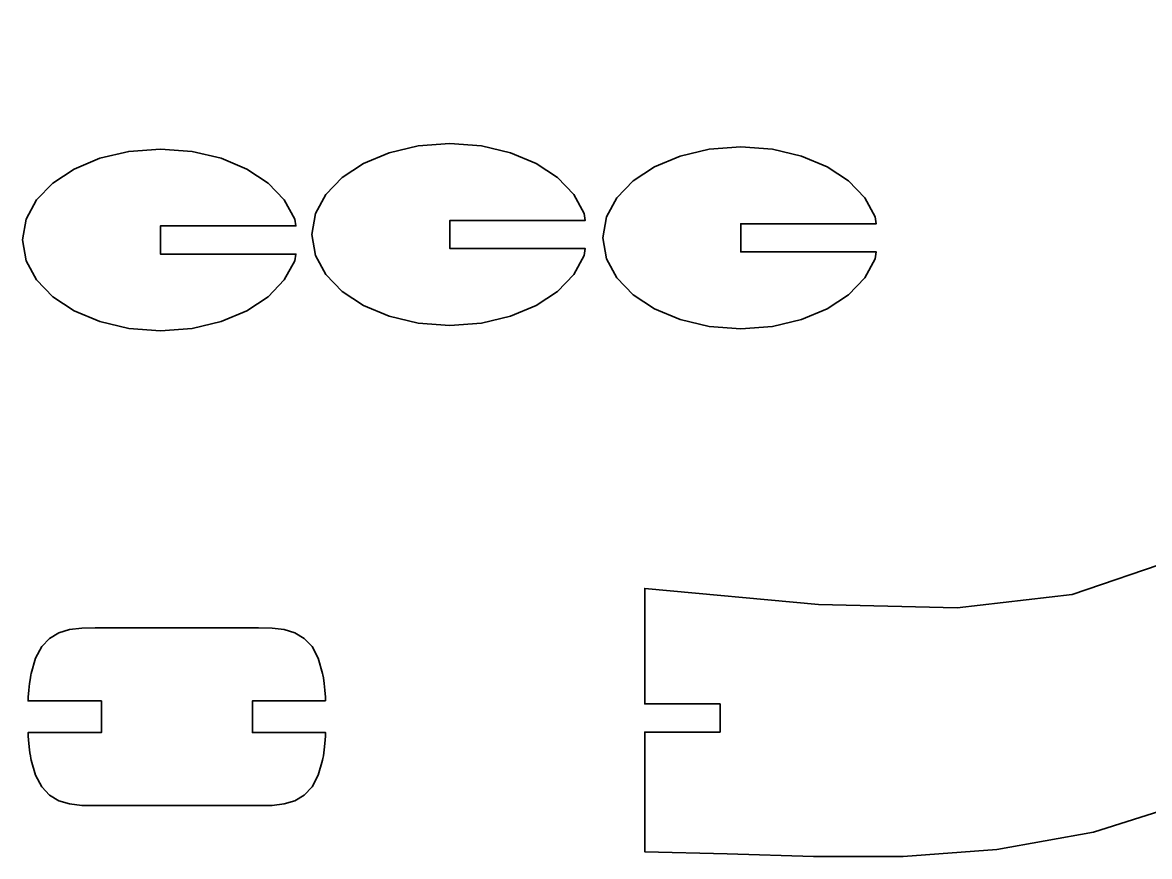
# Model space of a CAD drawing. Header units: centimetres. Extents: x -72 to 72, y -159 to 158.
# Drawn here: x 23.57 to 47.6, y 38.93 to 56.71 of the extents above; entities that cross this region are included whole.
import ezdxf

# ---------------------------------------------------------------- set-up
doc = ezdxf.new("R2010")
doc.units = ezdxf.units.CM
doc.header["$MEASUREMENT"] = 0
doc.layers.add('layer 1', color=7, linetype='Continuous')

msp = doc.modelspace()

# ---------------------------------------------------------------- linework, layer by layer
at = {"layer": 'layer 1', "color": 250, "lineweight": 35}
for points, knots in [([(71.40563, 55.83168), (71.40563, 55.83168), (71.70084, 55.66521), (71.70084, 55.66521), (71.70084, 55.66521), (71.70084, 55.66521), (71.84662, 55.47604), (71.84662, 55.47604), (71.84662, 55.47604), (71.84662, 55.47604), (71.86617, 55.28351), (71.86617, 55.28351), (71.86617, 55.28351), (71.86617, 55.28351), (71.78274, 55.1069), (71.78274, 55.1069), (71.78274, 55.1069), (71.78274, 55.1069), (71.61954, 54.96553), (71.61954, 54.96553), (71.61954, 54.96553), (71.61954, 54.96553), (71.39982, 54.87871), (71.39982, 54.87871), (71.39982, 54.87871), (71.39982, 54.87871), (71.1468, 54.86576), (71.1468, 54.86576), (71.1468, 54.86576), (71.1468, 54.86576), (66.56168, 54.62207), (66.56168, 54.62207), (66.56168, 54.62207), (66.56168, 54.62207), (63.00868, 53.27597), (63.00868, 53.27597), (63.00868, 53.27597), (63.00868, 53.27597), (60.20223, 51.14682), (60.20223, 51.14682), (60.20223, 51.14682), (60.20223, 51.14682), (57.85675, 48.55396), (57.85675, 48.55396), (57.85675, 48.55396), (57.85675, 48.55396), (55.68664, 45.81673), (55.68664, 45.81673), (55.68664, 45.81673), (55.68664, 45.81673), (53.4063, 43.25448), (53.4063, 43.25448), (53.4063, 43.25448), (53.4063, 43.25448), (50.73017, 41.18658), (50.73017, 41.18658), (50.73017, 41.18658), (50.73017, 41.18658), (48.53448, 40.12235), (48.53448, 40.12235), (48.53448, 40.12235), (48.53448, 40.12235), (46.40354, 39.44651), (46.40354, 39.44651), (46.40354, 39.44651), (46.40354, 39.44651), (44.34075, 39.07718), (44.34075, 39.07718), (44.34075, 39.07718), (44.34075, 39.07718), (42.34949, 38.93246), (42.34949, 38.93246), (42.34949, 38.93246), (42.34949, 38.93246), (40.43317, 38.93047), (40.43317, 38.93047), (40.43317, 38.93047), (40.43317, 38.93047), (38.59515, 38.98932), (38.59515, 38.98932), (38.59515, 38.98932), (38.59515, 38.98932), (36.83888, 39.02714), (36.83888, 39.02714), (36.83888, 39.02714), (36.83888, 39.02714), (36.83818, 41.58167), (36.83818, 41.58167), (36.83818, 41.58167), (36.83818, 41.58167), (38.44241, 41.58167), (38.44241, 41.58167), (38.44241, 41.58167), (38.44241, 41.58167), (38.44241, 42.18167), (38.44241, 42.18167), (38.44241, 42.18167), (38.44241, 42.18167), (36.83802, 42.18167), (36.83802, 42.18167), (36.83802, 42.18167), (36.83802, 42.18167), (36.83734, 44.64334), (36.83734, 44.64334), (36.83734, 44.64334), (36.83734, 44.64334), (40.54093, 44.30005), (40.54093, 44.30005), (40.54093, 44.30005), (40.54093, 44.30005), (43.50029, 44.22752), (43.50029, 44.22752), (43.50029, 44.22752), (43.50029, 44.22752), (45.94897, 44.51625), (45.94897, 44.51625), (45.94897, 44.51625), (45.94897, 44.51625), (48.12045, 45.25672), (48.12045, 45.25672), (48.12045, 45.25672), (48.12045, 45.25672), (50.24823, 46.53943), (50.24823, 46.53943), (50.24823, 46.53943), (50.24823, 46.53943), (52.56582, 48.45489), (52.56582, 48.45489), (52.56582, 48.45489), (52.56582, 48.45489), (55.30677, 51.09356), (55.30677, 51.09356), (55.30677, 51.09356), (55.30677, 51.09356), (57.72823, 53.23609), (57.72823, 53.23609), (57.72823, 53.23609), (57.72823, 53.23609), (60.13397, 54.83639), (60.13397, 54.83639), (60.13397, 54.83639), (60.13397, 54.83639), (62.50911, 55.92668), (62.50911, 55.92668), (62.50911, 55.92668), (62.50911, 55.92668), (64.83872, 56.53914), (64.83872, 56.53914), (64.83872, 56.53914), (64.83872, 56.53914), (67.10795, 56.706), (67.10795, 56.706), (67.10795, 56.706), (67.10795, 56.706), (69.30187, 56.45944), (69.30187, 56.45944), (69.30187, 56.45944), (69.30187, 56.45944), (71.40563, 55.83168), (71.40563, 55.83168)], [0, 0, 0, 0, 0.02439024, 0.02439024, 0.02439024, 0.02439024, 0.04878049, 0.04878049, 0.04878049, 0.04878049, 0.07317073, 0.07317073, 0.07317073, 0.07317073, 0.09756098, 0.09756098, 0.09756098, 0.09756098, 0.12195122, 0.12195122, 0.12195122, 0.12195122, 0.14634146, 0.14634146, 0.14634146, 0.14634146, 0.17073171, 0.17073171, 0.17073171, 0.17073171, 0.19512195, 0.19512195, 0.19512195, 0.19512195, 0.2195122, 0.2195122, 0.2195122, 0.2195122, 0.24390244, 0.24390244, 0.24390244, 0.24390244, 0.26829268, 0.26829268, 0.26829268, 0.26829268, 0.29268293, 0.29268293, 0.29268293, 0.29268293, 0.31707317, 0.31707317, 0.31707317, 0.31707317, 0.34146341, 0.34146341, 0.34146341, 0.34146341, 0.36585366, 0.36585366, 0.36585366, 0.36585366, 0.3902439, 0.3902439, 0.3902439, 0.3902439, 0.41463415, 0.41463415, 0.41463415, 0.41463415, 0.43902439, 0.43902439, 0.43902439, 0.43902439, 0.46341463, 0.46341463, 0.46341463, 0.46341463, 0.48780488, 0.48780488, 0.48780488, 0.48780488, 0.51219512, 0.51219512, 0.51219512, 0.51219512, 0.53658537, 0.53658537, 0.53658537, 0.53658537, 0.56097561, 0.56097561, 0.56097561, 0.56097561, 0.58536585, 0.58536585, 0.58536585, 0.58536585, 0.6097561, 0.6097561, 0.6097561, 0.6097561, 0.63414634, 0.63414634, 0.63414634, 0.63414634, 0.65853659, 0.65853659, 0.65853659, 0.65853659, 0.68292683, 0.68292683, 0.68292683, 0.68292683, 0.70731707, 0.70731707, 0.70731707, 0.70731707, 0.73170732, 0.73170732, 0.73170732, 0.73170732, 0.75609756, 0.75609756, 0.75609756, 0.75609756, 0.7804878, 0.7804878, 0.7804878, 0.7804878, 0.80487805, 0.80487805, 0.80487805, 0.80487805, 0.82926829, 0.82926829, 0.82926829, 0.82926829, 0.85365854, 0.85365854, 0.85365854, 0.85365854, 0.87804878, 0.87804878, 0.87804878, 0.87804878, 0.90243902, 0.90243902, 0.90243902, 0.90243902, 0.92682927, 0.92682927, 0.92682927, 0.92682927, 0.95121951, 0.95121951, 0.95121951, 0.95121951, 1, 1, 1, 1]), ([(30.38666, 53.3999), (30.38666, 53.3999), (30.84199, 53.70005), (30.84199, 53.70005), (30.84199, 53.70005), (30.84199, 53.70005), (31.38791, 53.92884), (31.38791, 53.92884), (31.38791, 53.92884), (31.38791, 53.92884), (32.00679, 54.07465), (32.00679, 54.07465), (32.00679, 54.07465), (32.00679, 54.07465), (32.68097, 54.12583), (32.68097, 54.12583), (32.68097, 54.12583), (32.68097, 54.12583), (33.35514, 54.07465), (33.35514, 54.07465), (33.35514, 54.07465), (33.35514, 54.07465), (33.97402, 53.92884), (33.97402, 53.92884), (33.97402, 53.92884), (33.97402, 53.92884), (34.51994, 53.70005), (34.51994, 53.70005), (34.51994, 53.70005), (34.51994, 53.70005), (34.97528, 53.3999), (34.97528, 53.3999), (34.97528, 53.3999), (34.97528, 53.3999), (35.32236, 53.04005), (35.32236, 53.04005), (35.32236, 53.04005), (35.32236, 53.04005), (35.54356, 52.6321), (35.54356, 52.6321), (35.54356, 52.6321), (35.54356, 52.6321), (35.5688, 52.48769), (35.5688, 52.48769), (35.5688, 52.48769), (35.5688, 52.48769), (32.68097, 52.4877), (32.68097, 52.4877), (32.68097, 52.4877), (32.68097, 52.4877), (32.68097, 51.88769), (32.68097, 51.88769), (32.68097, 51.88769), (32.68097, 51.88769), (35.56879, 51.88769), (35.56879, 51.88769), (35.56879, 51.88769), (35.56879, 51.88769), (35.54357, 51.74333), (35.54357, 51.74333), (35.54357, 51.74333), (35.54357, 51.74333), (35.32236, 51.33537), (35.32236, 51.33537), (35.32236, 51.33537), (35.32236, 51.33537), (34.97528, 50.9755), (34.97528, 50.9755), (34.97528, 50.9755), (34.97528, 50.9755), (34.51994, 50.67535), (34.51994, 50.67535), (34.51994, 50.67535), (34.51994, 50.67535), (33.97401, 50.44657), (33.97401, 50.44657), (33.97401, 50.44657), (33.97401, 50.44657), (33.35514, 50.30077), (33.35514, 50.30077), (33.35514, 50.30077), (33.35514, 50.30077), (32.68097, 50.24958), (32.68097, 50.24958), (32.68097, 50.24958), (32.68097, 50.24958), (32.00679, 50.30077), (32.00679, 50.30077), (32.00679, 50.30077), (32.00679, 50.30077), (31.38792, 50.44656), (31.38792, 50.44656), (31.38792, 50.44656), (31.38792, 50.44656), (30.84199, 50.67535), (30.84199, 50.67535), (30.84199, 50.67535), (30.84199, 50.67535), (30.38666, 50.9755), (30.38666, 50.9755), (30.38666, 50.9755), (30.38666, 50.9755), (30.03956, 51.33538), (30.03956, 51.33538), (30.03956, 51.33538), (30.03956, 51.33538), (29.81837, 51.74331), (29.81837, 51.74331), (29.81837, 51.74331), (29.81837, 51.74331), (29.74072, 52.18771), (29.74072, 52.18771), (29.74072, 52.18771), (29.74072, 52.18771), (29.81837, 52.63211), (29.81837, 52.63211), (29.81837, 52.63211), (29.81837, 52.63211), (30.03957, 53.04004), (30.03957, 53.04004), (30.03957, 53.04004), (30.03957, 53.04004), (30.38666, 53.3999), (30.38666, 53.3999)], [0, 0, 0, 0, 0.03125, 0.03125, 0.03125, 0.03125, 0.0625, 0.0625, 0.0625, 0.0625, 0.09375, 0.09375, 0.09375, 0.09375, 0.125, 0.125, 0.125, 0.125, 0.15625, 0.15625, 0.15625, 0.15625, 0.1875, 0.1875, 0.1875, 0.1875, 0.21875, 0.21875, 0.21875, 0.21875, 0.25, 0.25, 0.25, 0.25, 0.28125, 0.28125, 0.28125, 0.28125, 0.3125, 0.3125, 0.3125, 0.3125, 0.34375, 0.34375, 0.34375, 0.34375, 0.375, 0.375, 0.375, 0.375, 0.40625, 0.40625, 0.40625, 0.40625, 0.4375, 0.4375, 0.4375, 0.4375, 0.46875, 0.46875, 0.46875, 0.46875, 0.5, 0.5, 0.5, 0.5, 0.53125, 0.53125, 0.53125, 0.53125, 0.5625, 0.5625, 0.5625, 0.5625, 0.59375, 0.59375, 0.59375, 0.59375, 0.625, 0.625, 0.625, 0.625, 0.65625, 0.65625, 0.65625, 0.65625, 0.6875, 0.6875, 0.6875, 0.6875, 0.71875, 0.71875, 0.71875, 0.71875, 0.75, 0.75, 0.75, 0.75, 0.78125, 0.78125, 0.78125, 0.78125, 0.8125, 0.8125, 0.8125, 0.8125, 0.84375, 0.84375, 0.84375, 0.84375, 0.875, 0.875, 0.875, 0.875, 0.90625, 0.90625, 0.90625, 0.90625, 0.9375, 0.9375, 0.9375, 0.9375, 1, 1, 1, 1]), ([(24.21587, 53.28352), (24.21587, 53.28352), (24.67121, 53.58366), (24.67121, 53.58366), (24.67121, 53.58366), (24.67121, 53.58366), (25.21714, 53.81246), (25.21714, 53.81246), (25.21714, 53.81246), (25.21714, 53.81246), (25.83601, 53.95827), (25.83601, 53.95827), (25.83601, 53.95827), (25.83601, 53.95827), (26.51019, 54.00945), (26.51019, 54.00945), (26.51019, 54.00945), (26.51019, 54.00945), (27.18436, 53.95827), (27.18436, 53.95827), (27.18436, 53.95827), (27.18436, 53.95827), (27.80323, 53.81245), (27.80323, 53.81245), (27.80323, 53.81245), (27.80323, 53.81245), (28.34916, 53.58366), (28.34916, 53.58366), (28.34916, 53.58366), (28.34916, 53.58366), (28.8045, 53.28353), (28.8045, 53.28353), (28.8045, 53.28353), (28.8045, 53.28353), (29.15159, 52.92366), (29.15159, 52.92366), (29.15159, 52.92366), (29.15159, 52.92366), (29.37278, 52.51571), (29.37278, 52.51571), (29.37278, 52.51571), (29.37278, 52.51571), (29.39801, 52.37132), (29.39801, 52.37132), (29.39801, 52.37132), (29.39801, 52.37132), (26.51019, 52.37133), (26.51019, 52.37133), (26.51019, 52.37133), (26.51019, 52.37133), (26.51019, 51.77132), (26.51019, 51.77132), (26.51019, 51.77132), (26.51019, 51.77132), (29.39802, 51.77132), (29.39802, 51.77132), (29.39802, 51.77132), (29.39802, 51.77132), (29.37278, 51.62693), (29.37278, 51.62693), (29.37278, 51.62693), (29.37278, 51.62693), (29.15159, 51.21897), (29.15159, 51.21897), (29.15159, 51.21897), (29.15159, 51.21897), (28.8045, 50.85912), (28.8045, 50.85912), (28.8045, 50.85912), (28.8045, 50.85912), (28.34916, 50.55898), (28.34916, 50.55898), (28.34916, 50.55898), (28.34916, 50.55898), (27.80323, 50.33019), (27.80323, 50.33019), (27.80323, 50.33019), (27.80323, 50.33019), (27.18436, 50.18439), (27.18436, 50.18439), (27.18436, 50.18439), (27.18436, 50.18439), (26.51019, 50.13319), (26.51019, 50.13319), (26.51019, 50.13319), (26.51019, 50.13319), (25.83601, 50.18439), (25.83601, 50.18439), (25.83601, 50.18439), (25.83601, 50.18439), (25.21714, 50.33018), (25.21714, 50.33018), (25.21714, 50.33018), (25.21714, 50.33018), (24.67121, 50.55897), (24.67121, 50.55897), (24.67121, 50.55897), (24.67121, 50.55897), (24.21587, 50.85912), (24.21587, 50.85912), (24.21587, 50.85912), (24.21587, 50.85912), (23.86879, 51.219), (23.86879, 51.219), (23.86879, 51.219), (23.86879, 51.219), (23.64759, 51.62692), (23.64759, 51.62692), (23.64759, 51.62692), (23.64759, 51.62692), (23.56994, 52.07132), (23.56994, 52.07132), (23.56994, 52.07132), (23.56994, 52.07132), (23.64759, 52.51571), (23.64759, 52.51571), (23.64759, 52.51571), (23.64759, 52.51571), (23.86879, 52.92366), (23.86879, 52.92366), (23.86879, 52.92366), (23.86879, 52.92366), (24.21587, 53.28352), (24.21587, 53.28352)], [0, 0, 0, 0, 0.03125, 0.03125, 0.03125, 0.03125, 0.0625, 0.0625, 0.0625, 0.0625, 0.09375, 0.09375, 0.09375, 0.09375, 0.125, 0.125, 0.125, 0.125, 0.15625, 0.15625, 0.15625, 0.15625, 0.1875, 0.1875, 0.1875, 0.1875, 0.21875, 0.21875, 0.21875, 0.21875, 0.25, 0.25, 0.25, 0.25, 0.28125, 0.28125, 0.28125, 0.28125, 0.3125, 0.3125, 0.3125, 0.3125, 0.34375, 0.34375, 0.34375, 0.34375, 0.375, 0.375, 0.375, 0.375, 0.40625, 0.40625, 0.40625, 0.40625, 0.4375, 0.4375, 0.4375, 0.4375, 0.46875, 0.46875, 0.46875, 0.46875, 0.5, 0.5, 0.5, 0.5, 0.53125, 0.53125, 0.53125, 0.53125, 0.5625, 0.5625, 0.5625, 0.5625, 0.59375, 0.59375, 0.59375, 0.59375, 0.625, 0.625, 0.625, 0.625, 0.65625, 0.65625, 0.65625, 0.65625, 0.6875, 0.6875, 0.6875, 0.6875, 0.71875, 0.71875, 0.71875, 0.71875, 0.75, 0.75, 0.75, 0.75, 0.78125, 0.78125, 0.78125, 0.78125, 0.8125, 0.8125, 0.8125, 0.8125, 0.84375, 0.84375, 0.84375, 0.84375, 0.875, 0.875, 0.875, 0.875, 0.90625, 0.90625, 0.90625, 0.90625, 0.9375, 0.9375, 0.9375, 0.9375, 1, 1, 1, 1]), ([(36.59106, 53.32923), (36.59106, 53.32923), (37.0464, 53.62938), (37.0464, 53.62938), (37.0464, 53.62938), (37.0464, 53.62938), (37.59232, 53.85818), (37.59232, 53.85818), (37.59232, 53.85818), (37.59232, 53.85818), (38.2112, 54.00398), (38.2112, 54.00398), (38.2112, 54.00398), (38.2112, 54.00398), (38.88537, 54.05517), (38.88537, 54.05517), (38.88537, 54.05517), (38.88537, 54.05517), (39.55954, 54.00398), (39.55954, 54.00398), (39.55954, 54.00398), (39.55954, 54.00398), (40.17842, 53.85817), (40.17842, 53.85817), (40.17842, 53.85817), (40.17842, 53.85817), (40.72435, 53.62938), (40.72435, 53.62938), (40.72435, 53.62938), (40.72435, 53.62938), (41.17969, 53.32923), (41.17969, 53.32923), (41.17969, 53.32923), (41.17969, 53.32923), (41.52677, 52.96938), (41.52677, 52.96938), (41.52677, 52.96938), (41.52677, 52.96938), (41.74797, 52.56143), (41.74797, 52.56143), (41.74797, 52.56143), (41.74797, 52.56143), (41.7732, 52.41703), (41.7732, 52.41703), (41.7732, 52.41703), (41.7732, 52.41703), (38.88537, 52.41704), (38.88537, 52.41704), (38.88537, 52.41704), (38.88537, 52.41704), (38.88537, 51.81703), (38.88537, 51.81703), (38.88537, 51.81703), (38.88537, 51.81703), (41.77319, 51.81702), (41.77319, 51.81702), (41.77319, 51.81702), (41.77319, 51.81702), (41.74797, 51.67266), (41.74797, 51.67266), (41.74797, 51.67266), (41.74797, 51.67266), (41.52677, 51.2647), (41.52677, 51.2647), (41.52677, 51.2647), (41.52677, 51.2647), (41.17969, 50.90484), (41.17969, 50.90484), (41.17969, 50.90484), (41.17969, 50.90484), (40.72435, 50.60468), (40.72435, 50.60468), (40.72435, 50.60468), (40.72435, 50.60468), (40.17842, 50.37591), (40.17842, 50.37591), (40.17842, 50.37591), (40.17842, 50.37591), (39.55954, 50.23011), (39.55954, 50.23011), (39.55954, 50.23011), (39.55954, 50.23011), (38.88537, 50.17891), (38.88537, 50.17891), (38.88537, 50.17891), (38.88537, 50.17891), (38.2112, 50.2301), (38.2112, 50.2301), (38.2112, 50.2301), (38.2112, 50.2301), (37.59233, 50.37589), (37.59233, 50.37589), (37.59233, 50.37589), (37.59233, 50.37589), (37.0464, 50.60468), (37.0464, 50.60468), (37.0464, 50.60468), (37.0464, 50.60468), (36.59106, 50.90484), (36.59106, 50.90484), (36.59106, 50.90484), (36.59106, 50.90484), (36.24397, 51.26471), (36.24397, 51.26471), (36.24397, 51.26471), (36.24397, 51.26471), (36.02278, 51.67265), (36.02278, 51.67265), (36.02278, 51.67265), (36.02278, 51.67265), (35.94512, 52.11704), (35.94512, 52.11704), (35.94512, 52.11704), (35.94512, 52.11704), (36.02278, 52.56144), (36.02278, 52.56144), (36.02278, 52.56144), (36.02278, 52.56144), (36.24397, 52.96938), (36.24397, 52.96938), (36.24397, 52.96938), (36.24397, 52.96938), (36.59106, 53.32923), (36.59106, 53.32923)], [0, 0, 0, 0, 0.03125, 0.03125, 0.03125, 0.03125, 0.0625, 0.0625, 0.0625, 0.0625, 0.09375, 0.09375, 0.09375, 0.09375, 0.125, 0.125, 0.125, 0.125, 0.15625, 0.15625, 0.15625, 0.15625, 0.1875, 0.1875, 0.1875, 0.1875, 0.21875, 0.21875, 0.21875, 0.21875, 0.25, 0.25, 0.25, 0.25, 0.28125, 0.28125, 0.28125, 0.28125, 0.3125, 0.3125, 0.3125, 0.3125, 0.34375, 0.34375, 0.34375, 0.34375, 0.375, 0.375, 0.375, 0.375, 0.40625, 0.40625, 0.40625, 0.40625, 0.4375, 0.4375, 0.4375, 0.4375, 0.46875, 0.46875, 0.46875, 0.46875, 0.5, 0.5, 0.5, 0.5, 0.53125, 0.53125, 0.53125, 0.53125, 0.5625, 0.5625, 0.5625, 0.5625, 0.59375, 0.59375, 0.59375, 0.59375, 0.625, 0.625, 0.625, 0.625, 0.65625, 0.65625, 0.65625, 0.65625, 0.6875, 0.6875, 0.6875, 0.6875, 0.71875, 0.71875, 0.71875, 0.71875, 0.75, 0.75, 0.75, 0.75, 0.78125, 0.78125, 0.78125, 0.78125, 0.8125, 0.8125, 0.8125, 0.8125, 0.84375, 0.84375, 0.84375, 0.84375, 0.875, 0.875, 0.875, 0.875, 0.90625, 0.90625, 0.90625, 0.90625, 0.9375, 0.9375, 0.9375, 0.9375, 1, 1, 1, 1]), ([(30.03168, 42.24597), (30.03168, 42.24597), (28.46981, 42.24597), (28.46981, 42.24597), (28.46981, 42.24597), (28.46981, 42.24597), (28.46981, 41.57111), (28.46981, 41.57111), (28.46981, 41.57111), (28.46981, 41.57111), (30.03168, 41.57111), (30.03168, 41.57111), (30.03168, 41.57111), (30.03168, 41.57111), (30.02861, 41.4924), (30.02861, 41.4924), (30.02861, 41.4924), (30.02861, 41.4924), (30.01789, 41.34019), (30.01789, 41.34019), (30.01789, 41.34019), (30.01789, 41.34019), (30.00297, 41.2015), (30.00297, 41.2015), (30.00297, 41.2015), (30.00297, 41.2015), (29.99394, 41.13701), (29.99394, 41.13701), (29.99394, 41.13701), (29.99394, 41.13701), (29.98388, 41.0757), (29.98388, 41.0757), (29.98388, 41.0757), (29.98388, 41.0757), (29.97279, 41.01745), (29.97279, 41.01745), (29.97279, 41.01745), (29.97279, 41.01745), (29.96579, 40.9855), (29.96579, 40.9855), (29.96579, 40.9855), (29.96579, 40.9855), (29.8722, 40.66024), (29.8722, 40.66024), (29.8722, 40.66024), (29.8722, 40.66024), (29.742, 40.41435), (29.742, 40.41435), (29.742, 40.41435), (29.742, 40.41435), (29.5769, 40.23753), (29.5769, 40.23753), (29.5769, 40.23753), (29.5769, 40.23753), (29.37862, 40.11947), (29.37862, 40.11947), (29.37862, 40.11947), (29.37862, 40.11947), (29.14888, 40.04983), (29.14888, 40.04983), (29.14888, 40.04983), (29.14888, 40.04983), (28.88937, 40.01834), (28.88937, 40.01834), (28.88937, 40.01834), (28.88937, 40.01834), (28.60181, 40.01462), (28.60181, 40.01462), (28.60181, 40.01462), (28.60181, 40.01462), (27.09498, 40.01572), (27.09498, 40.01572), (27.09498, 40.01572), (27.09498, 40.01572), (26.62613, 40.01572), (26.62613, 40.01572), (26.62613, 40.01572), (26.62613, 40.01572), (25.11929, 40.01461), (25.11929, 40.01461), (25.11929, 40.01461), (25.11929, 40.01461), (24.83174, 40.01833), (24.83174, 40.01833), (24.83174, 40.01833), (24.83174, 40.01833), (24.57223, 40.04984), (24.57223, 40.04984), (24.57223, 40.04984), (24.57223, 40.04984), (24.34248, 40.11945), (24.34248, 40.11945), (24.34248, 40.11945), (24.34248, 40.11945), (24.1442, 40.23752), (24.1442, 40.23752), (24.1442, 40.23752), (24.1442, 40.23752), (23.97911, 40.41435), (23.97911, 40.41435), (23.97911, 40.41435), (23.97911, 40.41435), (23.84891, 40.66023), (23.84891, 40.66023), (23.84891, 40.66023), (23.84891, 40.66023), (23.75532, 40.98549), (23.75532, 40.98549), (23.75532, 40.98549), (23.75532, 40.98549), (23.74831, 41.01744), (23.74831, 41.01744), (23.74831, 41.01744), (23.74831, 41.01744), (23.73722, 41.0757), (23.73722, 41.0757), (23.73722, 41.0757), (23.73722, 41.0757), (23.72717, 41.13701), (23.72717, 41.13701), (23.72717, 41.13701), (23.72717, 41.13701), (23.71814, 41.20149), (23.71814, 41.20149), (23.71814, 41.20149), (23.71814, 41.20149), (23.70321, 41.34018), (23.70321, 41.34018), (23.70321, 41.34018), (23.70321, 41.34018), (23.69249, 41.4924), (23.69249, 41.4924), (23.69249, 41.4924), (23.69249, 41.4924), (23.68943, 41.57111), (23.68943, 41.57111), (23.68943, 41.57111), (23.68943, 41.57111), (25.25129, 41.57111), (25.25129, 41.57111), (25.25129, 41.57111), (25.25129, 41.57111), (25.25129, 42.24597), (25.25129, 42.24597), (25.25129, 42.24597), (25.25129, 42.24597), (23.68943, 42.24597), (23.68943, 42.24597), (23.68943, 42.24597), (23.68943, 42.24597), (23.69249, 42.32471), (23.69249, 42.32471), (23.69249, 42.32471), (23.69249, 42.32471), (23.70321, 42.47692), (23.70321, 42.47692), (23.70321, 42.47692), (23.70321, 42.47692), (23.71814, 42.61562), (23.71814, 42.61562), (23.71814, 42.61562), (23.71814, 42.61562), (23.73722, 42.74141), (23.73722, 42.74141), (23.73722, 42.74141), (23.73722, 42.74141), (23.74831, 42.79965), (23.74831, 42.79965), (23.74831, 42.79965), (23.74831, 42.79965), (23.75532, 42.83161), (23.75532, 42.83161), (23.75532, 42.83161), (23.75532, 42.83161), (23.84891, 43.15688), (23.84891, 43.15688), (23.84891, 43.15688), (23.84891, 43.15688), (23.9791, 43.40278), (23.9791, 43.40278), (23.9791, 43.40278), (23.9791, 43.40278), (24.1442, 43.57958), (24.1442, 43.57958), (24.1442, 43.57958), (24.1442, 43.57958), (24.34248, 43.69765), (24.34248, 43.69765), (24.34248, 43.69765), (24.34248, 43.69765), (24.57223, 43.76727), (24.57223, 43.76727), (24.57223, 43.76727), (24.57223, 43.76727), (24.83174, 43.79879), (24.83174, 43.79879), (24.83174, 43.79879), (24.83174, 43.79879), (25.11929, 43.80249), (25.11929, 43.80249), (25.11929, 43.80249), (25.11929, 43.80249), (26.62613, 43.80138), (26.62613, 43.80138), (26.62613, 43.80138), (26.62613, 43.80138), (27.09498, 43.80138), (27.09498, 43.80138), (27.09498, 43.80138), (27.09498, 43.80138), (28.60181, 43.8025), (28.60181, 43.8025), (28.60181, 43.8025), (28.60181, 43.8025), (28.88937, 43.79881), (28.88937, 43.79881), (28.88937, 43.79881), (28.88937, 43.79881), (29.14888, 43.76729), (29.14888, 43.76729), (29.14888, 43.76729), (29.14888, 43.76729), (29.37862, 43.69766), (29.37862, 43.69766), (29.37862, 43.69766), (29.37862, 43.69766), (29.5769, 43.57959), (29.5769, 43.57959), (29.5769, 43.57959), (29.5769, 43.57959), (29.742, 43.40277), (29.742, 43.40277), (29.742, 43.40277), (29.742, 43.40277), (29.8722, 43.15689), (29.8722, 43.15689), (29.8722, 43.15689), (29.8722, 43.15689), (29.96579, 42.83162), (29.96579, 42.83162), (29.96579, 42.83162), (29.96579, 42.83162), (29.97279, 42.79966), (29.97279, 42.79966), (29.97279, 42.79966), (29.97279, 42.79966), (29.98388, 42.74142), (29.98388, 42.74142), (29.98388, 42.74142), (29.98388, 42.74142), (30.00297, 42.61562), (30.00297, 42.61562), (30.00297, 42.61562), (30.00297, 42.61562), (30.01789, 42.47693), (30.01789, 42.47693), (30.01789, 42.47693), (30.01789, 42.47693), (30.02861, 42.32472), (30.02861, 42.32472), (30.02861, 42.32472), (30.02861, 42.32472), (30.03168, 42.24597), (30.03168, 42.24597)], [0, 0, 0, 0, 0.01492537, 0.01492537, 0.01492537, 0.01492537, 0.02985075, 0.02985075, 0.02985075, 0.02985075, 0.04477612, 0.04477612, 0.04477612, 0.04477612, 0.05970149, 0.05970149, 0.05970149, 0.05970149, 0.07462687, 0.07462687, 0.07462687, 0.07462687, 0.08955224, 0.08955224, 0.08955224, 0.08955224, 0.10447761, 0.10447761, 0.10447761, 0.10447761, 0.11940299, 0.11940299, 0.11940299, 0.11940299, 0.13432836, 0.13432836, 0.13432836, 0.13432836, 0.14925373, 0.14925373, 0.14925373, 0.14925373, 0.1641791, 0.1641791, 0.1641791, 0.1641791, 0.17910448, 0.17910448, 0.17910448, 0.17910448, 0.19402985, 0.19402985, 0.19402985, 0.19402985, 0.20895522, 0.20895522, 0.20895522, 0.20895522, 0.2238806, 0.2238806, 0.2238806, 0.2238806, 0.23880597, 0.23880597, 0.23880597, 0.23880597, 0.25373134, 0.25373134, 0.25373134, 0.25373134, 0.26865672, 0.26865672, 0.26865672, 0.26865672, 0.28358209, 0.28358209, 0.28358209, 0.28358209, 0.29850746, 0.29850746, 0.29850746, 0.29850746, 0.31343284, 0.31343284, 0.31343284, 0.31343284, 0.32835821, 0.32835821, 0.32835821, 0.32835821, 0.34328358, 0.34328358, 0.34328358, 0.34328358, 0.35820896, 0.35820896, 0.35820896, 0.35820896, 0.37313433, 0.37313433, 0.37313433, 0.37313433, 0.3880597, 0.3880597, 0.3880597, 0.3880597, 0.40298507, 0.40298507, 0.40298507, 0.40298507, 0.41791045, 0.41791045, 0.41791045, 0.41791045, 0.43283582, 0.43283582, 0.43283582, 0.43283582, 0.44776119, 0.44776119, 0.44776119, 0.44776119, 0.46268657, 0.46268657, 0.46268657, 0.46268657, 0.47761194, 0.47761194, 0.47761194, 0.47761194, 0.49253731, 0.49253731, 0.49253731, 0.49253731, 0.50746269, 0.50746269, 0.50746269, 0.50746269, 0.52238806, 0.52238806, 0.52238806, 0.52238806, 0.53731343, 0.53731343, 0.53731343, 0.53731343, 0.55223881, 0.55223881, 0.55223881, 0.55223881, 0.56716418, 0.56716418, 0.56716418, 0.56716418, 0.58208955, 0.58208955, 0.58208955, 0.58208955, 0.59701493, 0.59701493, 0.59701493, 0.59701493, 0.6119403, 0.6119403, 0.6119403, 0.6119403, 0.62686567, 0.62686567, 0.62686567, 0.62686567, 0.64179104, 0.64179104, 0.64179104, 0.64179104, 0.65671642, 0.65671642, 0.65671642, 0.65671642, 0.67164179, 0.67164179, 0.67164179, 0.67164179, 0.68656716, 0.68656716, 0.68656716, 0.68656716, 0.70149254, 0.70149254, 0.70149254, 0.70149254, 0.71641791, 0.71641791, 0.71641791, 0.71641791, 0.73134328, 0.73134328, 0.73134328, 0.73134328, 0.74626866, 0.74626866, 0.74626866, 0.74626866, 0.76119403, 0.76119403, 0.76119403, 0.76119403, 0.7761194, 0.7761194, 0.7761194, 0.7761194, 0.79104478, 0.79104478, 0.79104478, 0.79104478, 0.80597015, 0.80597015, 0.80597015, 0.80597015, 0.82089552, 0.82089552, 0.82089552, 0.82089552, 0.8358209, 0.8358209, 0.8358209, 0.8358209, 0.85074627, 0.85074627, 0.85074627, 0.85074627, 0.86567164, 0.86567164, 0.86567164, 0.86567164, 0.88059701, 0.88059701, 0.88059701, 0.88059701, 0.89552239, 0.89552239, 0.89552239, 0.89552239, 0.91044776, 0.91044776, 0.91044776, 0.91044776, 0.92537313, 0.92537313, 0.92537313, 0.92537313, 0.94029851, 0.94029851, 0.94029851, 0.94029851, 0.95522388, 0.95522388, 0.95522388, 0.95522388, 0.97014925, 0.97014925, 0.97014925, 0.97014925, 1, 1, 1, 1])]:
    msp.add_open_spline(points, degree=3, knots=knots, dxfattribs=at)

doc.saveas('drawing.dxf')
